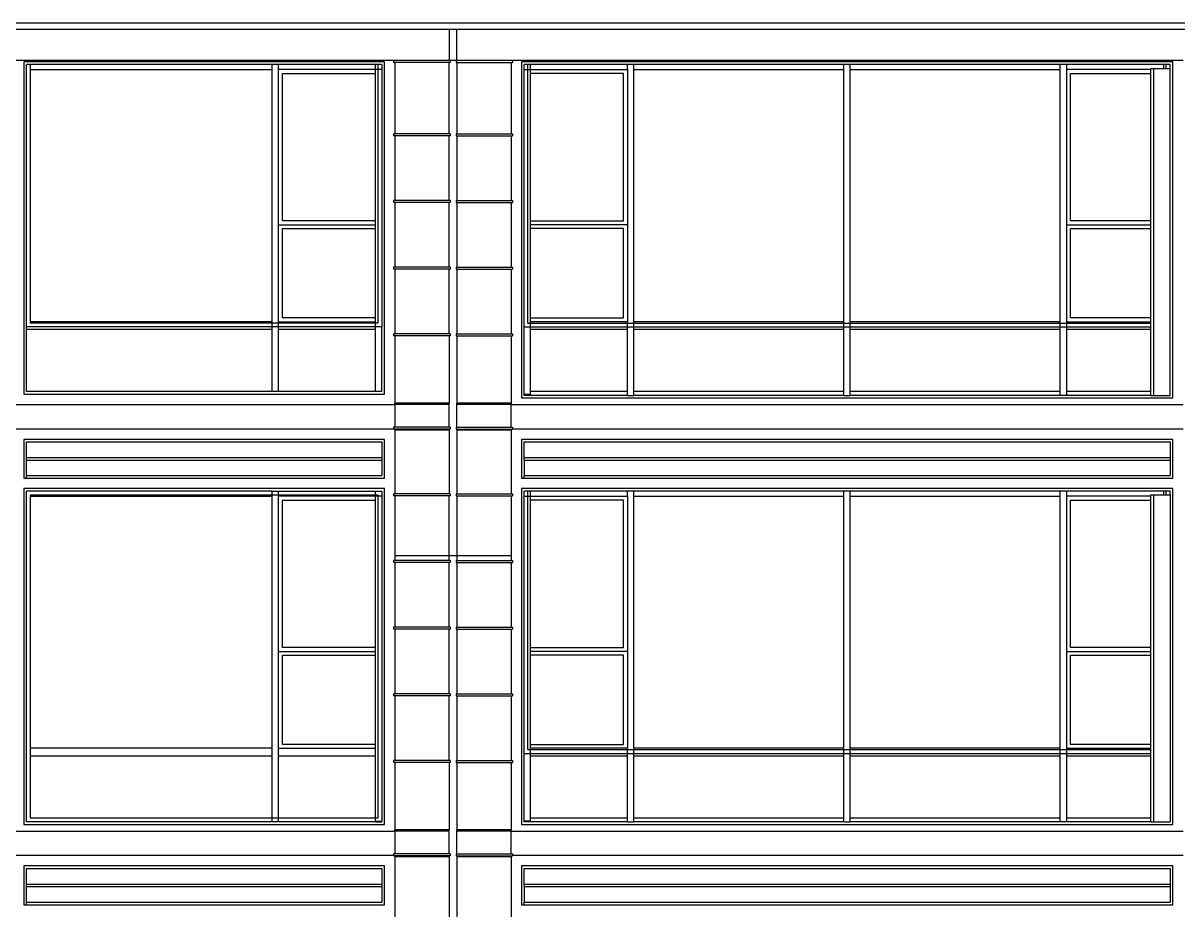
# Model space of a CAD drawing. Extents: x -311 to 61613, y 0 to 58400.
# Drawn here: x 44324 to 53260, y 39290 to 46150 of the extents above; entities that cross this region are included whole.
import ezdxf

# ---------------------------------------------------------------- set-up
doc = ezdxf.new("R2010")
doc.units = 0
doc.header["$LTSCALE"] = 1000
doc.header["$MEASUREMENT"] = 0
doc.layers.add('AD-AREA-OUTL', color=31, linetype='Continuous')

msp = doc.modelspace()

# ---------------------------------------------------------------- linework, layer by layer
at = {"layer": 'AD-AREA-OUTL', "color": 252}
for p, q in [((57449.9, 46150.1), (30749.9, 46150.1)), ((47619.7, 46100), (43829.8, 46100)), ((47679.7, 46100), (47619.7, 46100)), ((47619.7, 46100), (47619.7, 45860.1)), ((57449.9, 46100), (47679.7, 46100)), ((47679.7, 45860.1), (47679.7, 46100)), ((47189.7, 45860.1), (44262.4, 45860.1)), ((47119.9, 45850.2), (44329.7, 45850.2)), ((44329.7, 45850.2), (44329.7, 43280.3)), ((47119.9, 43280.3), (47119.9, 45850.2)), ((47619.7, 45860.1), (47189.7, 45860.1)), ((47189.7, 45860.1), (47189.7, 45845)), ((47199.9, 45845), (47189.7, 45845)), ((47619.7, 45845), (47199.9, 45845)), ((47199.9, 45845), (47199.9, 45292.5)), ((47627.5, 45860.1), (47619.7, 45860.1)), ((47627.5, 45845), (47619.7, 45845)), ((47619.7, 45292.5), (47619.7, 45845)), ((47674.4, 45860.1), (47627.5, 45860.1)), ((47627.5, 45860.1), (47627.5, 45845)), ((47674.4, 45860.1), (47679.7, 45860.1)), ((47674.4, 45860.1), (47674.4, 45845)), ((47674.4, 45845), (47679.7, 45845)), ((48109.8, 45860.1), (47679.7, 45860.1)), ((47679.7, 45845), (48099.9, 45845)), ((47679.7, 45845), (47679.7, 45292.5)), ((48099.9, 45845), (48109.8, 45845)), ((48099.9, 45845), (48099.9, 45292.5)), ((53299.8, 45860.1), (48109.8, 45860.1)), ((48109.8, 45860.1), (48109.8, 45845)), ((53219.8, 45850.2), (48180, 45850.2)), ((48180, 45850.2), (48180, 43250.3)), ((53219.8, 43250.3), (53219.8, 45850.2)), ((44349.8, 43800.2), (44349.8, 45830.1)), ((44379.8, 45830.1), (44349.8, 45830.1)), ((46249.9, 45830.1), (44379.8, 45830.1)), ((44379.8, 45790.3), (44379.8, 45830.1)), ((44379.8, 45790.3), (46249.9, 45790.3)), ((44379.8, 43840.1), (44379.8, 45790.3)), ((46300, 45830.1), (46249.9, 45830.1)), ((46249.9, 45790.3), (46249.9, 45830.1)), ((46249.9, 43840.1), (46249.9, 45790.3)), ((47050, 45830.1), (46300, 45830.1)), ((46300, 45790.3), (46300, 45830.1)), ((46300, 44590.1), (46300, 45790.3)), ((47050, 45790.3), (46300, 45790.3)), ((46330, 45760.3), (47050, 45760.3)), ((46330, 44620.1), (46330, 45760.3)), ((47069.8, 45830.1), (47050, 45830.1)), ((47050, 45790.3), (47050, 45830.1)), ((47050, 45760.3), (47050, 45790.3)), ((47069.8, 45790.3), (47050, 45790.3)), ((47050, 44620.1), (47050, 45760.3)), ((47099.8, 45830.1), (47069.8, 45830.1)), ((47069.8, 45830.1), (47069.8, 45790.3)), ((47099.8, 45790.3), (47069.8, 45790.3)), ((47069.8, 45790.3), (47069.8, 43830.2)), ((47099.8, 45830.1), (47099.8, 45790.3)), ((47099.8, 45790.3), (47099.8, 43800.2)), ((48199.7, 45790.3), (48199.7, 45830.1)), ((48229.7, 45830.1), (48199.7, 45830.1)), ((48199.7, 43800.2), (48199.7, 45790.3)), ((48199.7, 45790.3), (48229.7, 45790.3)), ((48249.8, 45830.1), (48229.7, 45830.1)), ((48229.7, 45790.3), (48229.7, 45830.1)), ((48229.7, 45790.3), (48249.8, 45790.3)), ((48229.7, 43830.2), (48229.7, 45790.3)), ((48249.8, 45790.3), (48249.8, 45830.1)), ((48999.8, 45830.1), (48249.8, 45830.1)), ((48249.8, 45760.3), (48249.8, 45790.3)), ((48249.8, 45790.3), (48999.8, 45790.3)), ((48249.8, 44620.1), (48249.8, 45760.3)), ((48969.8, 45760.3), (48249.8, 45760.3)), ((48969.8, 44620.1), (48969.8, 45760.3)), ((49049.9, 45830.1), (48999.8, 45830.1)), ((48999.8, 45790.3), (48999.8, 45830.1)), ((48999.8, 45790.3), (48999.8, 44590.1)), ((50674.8, 45830.1), (49049.9, 45830.1)), ((49049.9, 45790.3), (49049.9, 45830.1)), ((49049.9, 43840.1), (49049.9, 45790.3)), ((49049.9, 45790.3), (50674.8, 45790.3)), ((50724.9, 45830.1), (50674.8, 45830.1)), ((50674.8, 45790.3), (50674.8, 45830.1)), ((50674.8, 43840.1), (50674.8, 45790.3)), ((52349.8, 45830.1), (50724.9, 45830.1)), ((50724.9, 45790.3), (50724.9, 45830.1)), ((50724.9, 43840.1), (50724.9, 45790.3)), ((50724.9, 45790.3), (52349.8, 45790.3)), ((52349.8, 45790.3), (52349.8, 45830.1)), ((52399.9, 45830.1), (52349.8, 45830.1)), ((52349.8, 43840.1), (52349.8, 45790.3)), ((53149.9, 45830.1), (52399.9, 45830.1)), ((52399.9, 45790.3), (52399.9, 45830.1)), ((52399.9, 44590.1), (52399.9, 45790.3)), ((53049.7, 45790.3), (52399.9, 45790.3)), ((52429.9, 45760.3), (53049.7, 45760.3)), ((52429.9, 44620.1), (52429.9, 45760.3)), ((53049.7, 45790.3), (53049.7, 45800.1)), ((53049.7, 45800.1), (53069.8, 45800.1)), ((53049.7, 45760.3), (53049.7, 45790.3)), ((53049.7, 44620.1), (53049.7, 45760.3)), ((53069.8, 45800.1), (53149.9, 45800.1)), ((53069.8, 45800.1), (53069.8, 43270)), ((53170, 45830.1), (53149.9, 45830.1)), ((53149.9, 45800.1), (53149.9, 45830.1)), ((53149.9, 45800.1), (53170, 45800.1)), ((53200, 45830.1), (53170, 45830.1)), ((53170, 45800.1), (53170, 45830.1)), ((53170, 45800.1), (53200, 45800.1)), ((53200, 45800.1), (53200, 45830.1)), ((53200, 43270), (53200, 45800.1)), ((47199.9, 45292.5), (47189.7, 45292.5)), ((47189.7, 45292.5), (47189.7, 45277.7)), ((47199.9, 45277.7), (47189.7, 45277.7)), ((47619.7, 45292.5), (47199.9, 45292.5)), ((47619.7, 45277.7), (47199.9, 45277.7)), ((47199.9, 45277.7), (47199.9, 44776.7)), ((47627.5, 45292.5), (47619.7, 45292.5)), ((47627.5, 45277.7), (47619.7, 45277.7)), ((47619.7, 44776.7), (47619.7, 45277.7)), ((47627.5, 45292.5), (47627.5, 45277.7)), ((47674.4, 45292.5), (47679.7, 45292.5)), ((47674.4, 45292.5), (47674.4, 45277.7)), ((47674.4, 45277.7), (47679.7, 45277.7)), ((47679.7, 45292.5), (48099.9, 45292.5)), ((47679.7, 45277.7), (48099.9, 45277.7)), ((47679.7, 45277.7), (47679.7, 44776.7)), ((48099.9, 45292.5), (48109.8, 45292.5)), ((48099.9, 45277.7), (48109.8, 45277.7)), ((48099.9, 45277.7), (48099.9, 44776.7)), ((48109.8, 45292.5), (48109.8, 45277.7)), ((47199.9, 44776.7), (47189.7, 44776.7)), ((47189.7, 44776.7), (47189.7, 44761.9)), ((47619.7, 44776.7), (47199.9, 44776.7)), ((47627.5, 44776.7), (47619.7, 44776.7)), ((47627.5, 44776.7), (47627.5, 44761.9)), ((47674.4, 44776.7), (47679.7, 44776.7)), ((47674.4, 44776.7), (47674.4, 44761.9)), ((47679.7, 44776.7), (48099.9, 44776.7)), ((48099.9, 44776.7), (48109.8, 44776.7)), ((48109.8, 44776.7), (48109.8, 44761.9)), ((47199.9, 44761.9), (47189.7, 44761.9)), ((47619.7, 44761.9), (47199.9, 44761.9)), ((47199.9, 44761.9), (47199.9, 44261)), ((47627.5, 44761.9), (47619.7, 44761.9)), ((47619.7, 44261), (47619.7, 44761.9)), ((47674.4, 44761.9), (47679.7, 44761.9)), ((47679.7, 44761.9), (48099.9, 44761.9)), ((47679.7, 44761.9), (47679.7, 44261)), ((48099.9, 44761.9), (48109.8, 44761.9)), ((48099.9, 44761.9), (48099.9, 44261)), ((47050, 44620.1), (46330, 44620.1)), ((47050, 44590.1), (47050, 44620.1)), ((48249.8, 44590.1), (48249.8, 44620.1)), ((48249.8, 44620.1), (48969.8, 44620.1)), ((53049.7, 44620.1), (52429.9, 44620.1)), ((53049.7, 44590.1), (53049.7, 44620.1)), ((46300, 43840.1), (46300, 44590.1)), ((46300, 44590.1), (47050, 44590.1)), ((46330, 44560.1), (47050, 44560.1)), ((46330, 43870.1), (46330, 44560.1)), ((47050, 44560.1), (47050, 44590.1)), ((47050, 43870.1), (47050, 44560.1)), ((48249.8, 44560.1), (48249.8, 44590.1)), ((48999.8, 44590.1), (48249.8, 44590.1)), ((48249.8, 43870.1), (48249.8, 44560.1)), ((48969.8, 44560.1), (48249.8, 44560.1)), ((48969.8, 43870.1), (48969.8, 44560.1)), ((48999.8, 44590.1), (48999.8, 43840.1)), ((52399.9, 43840.1), (52399.9, 44590.1)), ((52399.9, 44590.1), (53049.7, 44590.1)), ((52429.9, 44560.1), (53049.7, 44560.1)), ((52429.9, 43870.1), (52429.9, 44560.1)), ((53049.7, 44560.1), (53049.7, 44590.1)), ((53049.7, 43870.1), (53049.7, 44560.1)), ((47199.9, 44261), (47189.7, 44261)), ((47189.7, 44261), (47189.7, 44245.8)), ((47199.9, 44245.8), (47189.7, 44245.8)), ((47619.7, 44261), (47199.9, 44261)), ((47619.7, 44245.8), (47199.9, 44245.8)), ((47199.9, 44245.8), (47199.9, 43745.2)), ((47627.5, 44261), (47619.7, 44261)), ((47627.5, 44245.8), (47619.7, 44245.8)), ((47619.7, 43745.2), (47619.7, 44245.8)), ((47627.5, 44261), (47627.5, 44245.8)), ((47674.4, 44261), (47679.7, 44261)), ((47674.4, 44261), (47674.4, 44245.8)), ((47674.4, 44245.8), (47679.7, 44245.8)), ((47679.7, 44261), (48099.9, 44261)), ((47679.7, 44245.8), (48099.9, 44245.8)), ((47679.7, 44245.8), (47679.7, 43745.2)), ((48099.9, 44261), (48109.8, 44261)), ((48099.9, 44245.8), (48109.8, 44245.8)), ((48099.9, 44245.8), (48099.9, 43745.2)), ((48109.8, 44261), (48109.8, 44245.8)), ((44349.8, 43780.1), (44349.8, 43800.2)), ((46249.9, 43800.2), (44349.8, 43800.2)), ((44379.8, 43830.2), (44379.8, 43840.1)), ((46249.9, 43840.1), (44379.8, 43840.1)), ((46249.9, 43830.2), (44379.8, 43830.2)), ((46249.9, 43830.2), (46249.9, 43840.1)), ((46249.9, 43800.2), (46249.9, 43830.2)), ((46300, 43830.2), (46249.9, 43830.2)), ((46249.9, 43780.1), (46249.9, 43800.2)), ((46300, 43800.2), (46249.9, 43800.2)), ((46300, 43830.2), (46300, 43840.1)), ((46300, 43840.1), (47050, 43840.1)), ((46300, 43800.2), (46300, 43830.2)), ((47050, 43830.2), (46300, 43830.2)), ((46300, 43780.1), (46300, 43800.2)), ((47050, 43800.2), (46300, 43800.2)), ((47050, 43870.1), (46330, 43870.1)), ((47050, 43840.1), (47050, 43870.1)), ((47050, 43830.2), (47050, 43840.1)), ((47050, 43800.2), (47050, 43830.2)), ((47069.8, 43830.2), (47050, 43830.2)), ((47050, 43780.1), (47050, 43800.2)), ((47099.8, 43800.2), (47050, 43800.2)), ((47099.8, 43300), (47099.8, 43800.2)), ((48199.7, 43276.4), (48199.7, 43800.2)), ((48199.7, 43800.2), (48249.8, 43800.2)), ((48229.7, 43830.2), (48249.8, 43830.2)), ((48249.8, 43840.1), (48249.8, 43870.1)), ((48249.8, 43870.1), (48969.8, 43870.1)), ((48249.8, 43830.2), (48249.8, 43840.1)), ((48999.8, 43840.1), (48249.8, 43840.1)), ((48249.8, 43800.2), (48249.8, 43830.2)), ((48249.8, 43830.2), (48999.8, 43830.2)), ((48249.8, 43780.1), (48249.8, 43800.2)), ((48249.8, 43800.2), (48999.8, 43800.2)), ((48999.8, 43830.2), (48999.8, 43840.1)), ((48999.8, 43800.2), (48999.8, 43830.2)), ((48999.8, 43830.2), (49049.9, 43830.2)), ((48999.8, 43780.1), (48999.8, 43800.2)), ((48999.8, 43800.2), (49049.9, 43800.2)), ((49049.9, 43830.2), (49049.9, 43840.1)), ((50674.8, 43840.1), (49049.9, 43840.1)), ((49049.9, 43800.2), (49049.9, 43830.2)), ((49049.9, 43830.2), (50674.8, 43830.2)), ((49049.9, 43780.1), (49049.9, 43800.2)), ((49049.9, 43800.2), (50674.8, 43800.2)), ((50674.8, 43830.2), (50674.8, 43840.1)), ((50674.8, 43800.2), (50674.8, 43830.2)), ((50674.8, 43830.2), (50724.9, 43830.2)), ((50674.8, 43780.1), (50674.8, 43800.2)), ((50674.8, 43800.2), (50724.9, 43800.2)), ((50724.9, 43830.2), (50724.9, 43840.1)), ((52349.8, 43840.1), (50724.9, 43840.1)), ((50724.9, 43830.2), (52349.8, 43830.2)), ((50724.9, 43800.2), (50724.9, 43830.2)), ((50724.9, 43800.2), (52349.8, 43800.2)), ((50724.9, 43780.1), (50724.9, 43800.2)), ((52349.8, 43830.2), (52349.8, 43840.1)), ((52349.8, 43830.2), (52399.9, 43830.2)), ((52349.8, 43800.2), (52349.8, 43830.2)), ((52349.8, 43800.2), (52399.9, 43800.2)), ((52349.8, 43780.1), (52349.8, 43800.2)), ((52399.9, 43830.2), (52399.9, 43840.1)), ((52399.9, 43840.1), (53049.7, 43840.1)), ((52399.9, 43830.2), (53049.7, 43830.2)), ((52399.9, 43800.2), (52399.9, 43830.2)), ((52399.9, 43800.2), (53049.7, 43800.2)), ((52399.9, 43780.1), (52399.9, 43800.2)), ((53049.7, 43870.1), (52429.9, 43870.1)), ((53049.7, 43840.1), (53049.7, 43870.1)), ((53049.7, 43830.2), (53049.7, 43840.1)), ((53049.7, 43800.2), (53049.7, 43830.2)), ((53049.7, 43780.1), (53049.7, 43800.2)), ((44349.8, 43300), (44349.8, 43780.1)), ((46249.9, 43780.1), (44349.8, 43780.1)), ((46249.9, 43300), (46249.9, 43780.1)), ((46300, 43300), (46300, 43780.1)), ((47050, 43780.1), (46300, 43780.1)), ((47050, 43300), (47050, 43780.1)), ((47199.9, 43745.2), (47189.7, 43745.2)), ((47189.7, 43745.2), (47189.7, 43730)), ((47199.9, 43730), (47189.7, 43730)), ((47619.7, 43745.2), (47199.9, 43745.2)), ((47619.7, 43730), (47199.9, 43730)), ((47199.9, 43730), (47199.9, 43210)), ((47627.5, 43745.2), (47619.7, 43745.2)), ((47627.5, 43730), (47619.7, 43730)), ((47619.7, 43730), (47619.7, 43210)), ((47627.5, 43745.2), (47627.5, 43730)), ((47674.4, 43745.2), (47679.7, 43745.2)), ((47674.4, 43745.2), (47674.4, 43730)), ((47674.4, 43730), (47679.7, 43730)), ((47679.7, 43745.2), (48099.9, 43745.2)), ((47679.7, 43730), (48099.9, 43730)), ((47679.7, 43730), (47679.7, 43210)), ((48099.9, 43745.2), (48109.8, 43745.2)), ((48099.9, 43730), (48109.8, 43730)), ((48099.9, 43730), (48099.9, 43210)), ((48109.8, 43745.2), (48109.8, 43730)), ((48249.8, 43300), (48249.8, 43780.1)), ((48999.8, 43780.1), (48249.8, 43780.1)), ((48999.8, 43300), (48999.8, 43780.1)), ((49049.9, 43300), (49049.9, 43780.1)), ((50674.8, 43780.1), (49049.9, 43780.1)), ((50674.8, 43300), (50674.8, 43780.1)), ((50724.9, 43300), (50724.9, 43780.1)), ((52349.8, 43780.1), (50724.9, 43780.1)), ((52349.8, 43300), (52349.8, 43780.1)), ((52399.9, 43300), (52399.9, 43780.1)), ((53049.7, 43780.1), (52399.9, 43780.1)), ((53049.7, 43300), (53049.7, 43780.1)), ((44329.7, 43280.3), (47119.9, 43280.3)), ((46249.9, 43300), (44349.8, 43300)), ((46300, 43300), (46249.9, 43300)), ((47050, 43300), (46300, 43300)), ((47099.8, 43300), (47050, 43300)), ((48199.7, 43270), (48199.7, 43276.4)), ((48249.8, 43276.4), (48199.7, 43276.4)), ((48249.8, 43270), (48199.7, 43270)), ((48249.8, 43276.4), (48249.8, 43300)), ((48999.8, 43300), (48249.8, 43300)), ((48249.8, 43270), (48249.8, 43276.4)), ((48999.8, 43270), (48249.8, 43270)), ((48999.8, 43270), (48999.8, 43300)), ((48999.8, 43270), (49049.9, 43270)), ((49049.9, 43270), (49049.9, 43300)), ((50674.8, 43300), (49049.9, 43300)), ((50674.8, 43270), (49049.9, 43270)), ((50674.8, 43270), (50674.8, 43300)), ((50674.8, 43270), (50724.9, 43270)), ((50724.9, 43270), (50724.9, 43300)), ((52349.8, 43300), (50724.9, 43300)), ((52349.8, 43270), (50724.9, 43270)), ((52349.8, 43270), (52349.8, 43300)), ((52399.9, 43270), (52349.8, 43270)), ((52399.9, 43270), (52399.9, 43300)), ((53049.7, 43300), (52399.9, 43300)), ((53049.7, 43270), (52399.9, 43270)), ((53049.7, 43270), (53049.7, 43300)), ((53049.7, 43270), (53069.8, 43270)), ((53069.8, 43270), (53200, 43270)), ((44250, 43200.2), (47199.9, 43200.2)), ((47199.9, 43210), (47209.8, 43210)), ((47199.9, 43200.2), (47199.9, 43210)), ((47209.8, 43200.2), (47199.9, 43200.2)), ((47199.9, 43200.2), (47199.9, 43024.1)), ((47619.7, 43210), (47209.8, 43210)), ((47209.8, 43200.2), (47209.8, 43210)), ((47619.7, 43200.2), (47209.8, 43200.2)), ((47619.7, 43200.2), (47619.7, 43210)), ((47619.7, 43024.1), (47619.7, 43200.2)), ((48090, 43210), (47679.7, 43210)), ((47679.7, 43200.2), (47679.7, 43210)), ((48090, 43200.2), (47679.7, 43200.2)), ((47679.7, 43024.1), (47679.7, 43200.2)), ((48099.9, 43210), (48090, 43210)), ((48090, 43200.2), (48090, 43210)), ((48099.9, 43200.2), (48090, 43200.2)), ((48099.9, 43210), (48099.9, 43200.2)), ((48099.9, 43200.2), (53299.8, 43200.2)), ((48099.9, 43024.1), (48099.9, 43200.2)), ((48180, 43250.3), (53219.8, 43250.3)), ((47189.7, 43010), (44262.4, 43010)), ((47189.7, 43024.1), (47189.7, 43010)), ((47199.9, 43024.1), (47189.7, 43024.1)), ((47189.7, 43010), (47189.7, 43009.3)), ((47199.9, 43009.3), (47189.7, 43009.3)), ((47619.7, 43024.1), (47199.9, 43024.1)), ((47209.8, 43009.3), (47199.9, 43009.3)), ((47199.9, 43000.1), (47199.9, 43009.3)), ((47209.8, 43000.1), (47199.9, 43000.1)), ((47199.9, 43000.1), (47199.9, 42508.4)), ((47619.7, 43009.3), (47209.8, 43009.3)), ((47209.8, 43009.3), (47209.8, 43000.1)), ((47619.7, 43000.1), (47209.8, 43000.1)), ((47627.5, 43024.1), (47619.7, 43024.1)), ((47627.5, 43009.3), (47619.7, 43009.3)), ((47619.7, 43009.3), (47619.7, 43000.1)), ((47619.7, 43000.1), (47619.7, 42508.4)), ((47627.5, 43024.1), (47627.5, 43009.3)), ((47674.4, 43024.1), (47679.7, 43024.1)), ((47674.4, 43024.1), (47674.4, 43009.3)), ((47674.4, 43009.3), (47679.7, 43009.3)), ((47679.7, 43024.1), (48099.9, 43024.1)), ((47679.7, 43009.3), (48090, 43009.3)), ((47679.7, 43009.3), (47679.7, 43000.1)), ((47679.7, 43000.1), (47679.7, 42508.4)), ((48090, 43000.1), (47679.7, 43000.1)), ((48090, 43009.3), (48090, 43000.1)), ((48090, 43009.3), (48099.9, 43009.3)), ((48099.9, 43000.1), (48090, 43000.1)), ((48099.9, 43024.1), (48109.8, 43024.1)), ((48099.9, 43009.3), (48109.8, 43009.3)), ((48099.9, 43000.1), (48099.9, 43009.3)), ((48099.9, 43000.1), (48099.9, 42508.4)), ((48109.8, 43024.1), (48109.8, 43010)), ((48109.8, 43010), (48109.8, 43009.3)), ((53299.8, 43010), (48109.8, 43010)), ((44329.7, 42929.9), (44329.7, 42630.1)), ((47119.9, 42929.9), (44329.7, 42929.9)), ((44349.8, 42790.2), (44349.8, 42910.2)), ((44349.8, 42910.2), (47099.8, 42910.2)), ((47099.8, 42910.2), (47099.8, 42790.2)), ((47119.9, 42630.1), (47119.9, 42929.9)), ((48180, 42929.9), (48180, 42630.1)), ((53219.8, 42929.9), (48180, 42929.9)), ((48199.7, 42790.2), (48199.7, 42910.2)), ((48199.7, 42910.2), (53200, 42910.2)), ((53200, 42910.2), (53200, 42790.2)), ((53219.8, 42630.1), (53219.8, 42929.9)), ((44349.8, 42770.1), (44349.8, 42790.2)), ((44349.8, 42790.2), (47099.8, 42790.2)), ((44349.8, 42650.2), (44349.8, 42770.1)), ((44349.8, 42770.1), (47099.8, 42770.1)), ((47099.8, 42790.2), (47099.8, 42770.1)), ((47099.8, 42770.1), (47099.8, 42650.2)), ((48199.7, 42770.1), (48199.7, 42790.2)), ((48199.7, 42790.2), (53200, 42790.2)), ((48199.7, 42770.1), (48199.7, 42650.2)), ((48199.7, 42770.1), (53200, 42770.1)), ((53200, 42790.2), (53200, 42770.1)), ((53200, 42770.1), (53200, 42650.2)), ((44329.7, 42630.1), (44349.8, 42630.1)), ((44349.8, 42650.2), (47099.8, 42650.2)), ((44349.8, 42630.1), (44349.8, 42650.2)), ((44349.8, 42630.1), (47119.9, 42630.1)), ((48180, 42630.1), (48199.7, 42630.1)), ((48199.7, 42650.2), (53200, 42650.2)), ((48199.7, 42630.1), (48199.7, 42650.2)), ((48199.7, 42630.1), (53219.8, 42630.1)), ((47119.9, 42550), (44329.7, 42550)), ((44329.7, 42550), (44329.7, 39950)), ((47119.9, 39950), (47119.9, 42550)), ((53219.8, 42550), (48180, 42550)), ((48180, 42550), (48180, 39950)), ((53219.8, 39950), (53219.8, 42550)), ((46249.9, 42530.2), (44349.8, 42530.2)), ((44349.8, 39970.1), (44349.8, 42530.2)), ((44379.8, 42490), (44379.8, 42500.3)), ((44379.8, 42500.3), (46249.9, 42500.3)), ((44379.8, 42490), (46249.9, 42490)), ((44379.8, 40540.2), (44379.8, 42490)), ((46249.9, 42500.3), (46249.9, 42530.2)), ((46249.9, 42530.2), (46300, 42530.2)), ((46249.9, 42490), (46249.9, 42500.3)), ((46249.9, 42500.3), (46300, 42500.3)), ((46249.9, 40540.2), (46249.9, 42490)), ((46300, 42530.2), (47050, 42530.2)), ((46300, 42500.3), (46300, 42530.2)), ((46300, 42500.3), (47050, 42500.3)), ((46300, 42490), (46300, 42500.3)), ((46300, 41290.2), (46300, 42490)), ((47050, 42490), (46300, 42490)), ((46330, 42460), (47050, 42460)), ((46330, 41320.2), (46330, 42460)), ((47050, 42500.3), (47050, 42530.2)), ((47050, 42530.2), (47099.8, 42530.2)), ((47050, 42490), (47050, 42500.3)), ((47050, 42500.3), (47069.8, 42500.3)), ((47050, 42460), (47050, 42490)), ((47069.8, 42490), (47050, 42490)), ((47050, 41320.2), (47050, 42460)), ((47069.8, 42500.3), (47069.8, 42490)), ((47099.8, 42490), (47069.8, 42490)), ((47069.8, 42490), (47069.8, 40000.1)), ((47099.8, 42530.2), (47099.8, 42490)), ((47099.8, 42490), (47099.8, 39976.5)), ((47199.9, 42508.4), (47189.7, 42508.4)), ((47189.7, 42508.4), (47189.7, 42493.6)), ((47199.9, 42493.6), (47189.7, 42493.6)), ((47619.7, 42508.4), (47199.9, 42508.4)), ((47619.7, 42493.6), (47199.9, 42493.6)), ((47199.9, 42493.6), (47199.9, 42030)), ((47627.5, 42508.4), (47619.7, 42508.4)), ((47627.5, 42493.6), (47619.7, 42493.6)), ((47619.7, 42030), (47619.7, 42493.6)), ((47627.5, 42508.4), (47627.5, 42493.6)), ((47674.4, 42508.4), (47679.7, 42508.4)), ((47674.4, 42508.4), (47674.4, 42493.6)), ((47674.4, 42493.6), (47679.7, 42493.6)), ((47679.7, 42508.4), (48099.9, 42508.4)), ((47679.7, 42493.6), (48099.9, 42493.6)), ((47679.7, 42493.6), (47679.7, 42030)), ((48099.9, 42508.4), (48109.8, 42508.4)), ((48099.9, 42493.6), (48109.8, 42493.6)), ((48099.9, 42493.6), (48099.9, 42030)), ((48109.8, 42508.4), (48109.8, 42493.6)), ((48199.7, 42490), (48199.7, 42530.2)), ((48229.7, 42530.2), (48199.7, 42530.2)), ((48199.7, 40500), (48199.7, 42490)), ((48199.7, 42490), (48229.7, 42490)), ((48249.8, 42530.2), (48229.7, 42530.2)), ((48229.7, 42490), (48229.7, 42530.2)), ((48229.7, 42490), (48249.8, 42490)), ((48229.7, 40530), (48229.7, 42490)), ((48249.8, 42490), (48249.8, 42530.2)), ((48999.8, 42530.2), (48249.8, 42530.2)), ((48249.8, 42460), (48249.8, 42490)), ((48249.8, 42490), (48999.8, 42490)), ((48249.8, 41320.2), (48249.8, 42460)), ((48969.8, 42460), (48249.8, 42460)), ((48969.8, 41320.2), (48969.8, 42460)), ((49049.9, 42530.2), (48999.8, 42530.2)), ((48999.8, 42490), (48999.8, 42530.2)), ((48999.8, 42490), (48999.8, 41290.2)), ((50674.8, 42530.2), (49049.9, 42530.2)), ((49049.9, 42490), (49049.9, 42530.2)), ((49049.9, 40540.2), (49049.9, 42490)), ((49049.9, 42490), (50674.8, 42490)), ((50724.9, 42530.2), (50674.8, 42530.2)), ((50674.8, 42490), (50674.8, 42530.2)), ((50674.8, 40540.2), (50674.8, 42490)), ((52349.8, 42530.2), (50724.9, 42530.2)), ((50724.9, 42490), (50724.9, 42530.2)), ((50724.9, 40540.2), (50724.9, 42490)), ((50724.9, 42490), (52349.8, 42490)), ((52349.8, 42490), (52349.8, 42530.2)), ((52399.9, 42530.2), (52349.8, 42530.2)), ((52349.8, 40540.2), (52349.8, 42490)), ((53149.9, 42530.2), (52399.9, 42530.2)), ((52399.9, 42490), (52399.9, 42530.2)), ((52399.9, 41290.2), (52399.9, 42490)), ((53049.7, 42490), (52399.9, 42490)), ((52429.9, 42460), (53049.7, 42460)), ((52429.9, 41320.2), (52429.9, 42460)), ((53049.7, 42490), (53049.7, 42500.3)), ((53049.7, 42500.3), (53069.8, 42500.3)), ((53049.7, 42460), (53049.7, 42490)), ((53049.7, 41320.2), (53049.7, 42460)), ((53069.8, 42500.3), (53149.9, 42500.3)), ((53069.8, 42500.3), (53069.8, 39970.1)), ((53170, 42530.2), (53149.9, 42530.2)), ((53149.9, 42500.3), (53149.9, 42530.2)), ((53149.9, 42500.3), (53170, 42500.3)), ((53200, 42530.2), (53170, 42530.2)), ((53170, 42500.3), (53170, 42530.2)), ((53170, 42500.3), (53200, 42500.3)), ((53200, 42500.3), (53200, 42530.2)), ((53200, 42500.3), (53200, 39970.1)), ((47199.9, 42030), (47199.9, 41992.6)), ((47619.7, 42030), (47199.9, 42030)), ((47679.7, 42030), (47619.7, 42030)), ((47619.7, 41992.6), (47619.7, 42030)), ((47679.7, 42030), (47679.7, 41992.6)), ((48099.9, 42030), (47679.7, 42030)), ((48099.9, 42030), (48099.9, 41992.6)), ((47199.9, 41992.6), (47189.7, 41992.6)), ((47189.7, 41992.6), (47189.7, 41977.4)), ((47199.9, 41977.4), (47189.7, 41977.4)), ((47619.7, 41992.6), (47199.9, 41992.6)), ((47619.7, 41977.4), (47199.9, 41977.4)), ((47199.9, 41977.4), (47199.9, 41476.8)), ((47627.5, 41992.6), (47619.7, 41992.6)), ((47627.5, 41977.4), (47619.7, 41977.4)), ((47619.7, 41476.8), (47619.7, 41977.4)), ((47627.5, 41992.6), (47627.5, 41977.4)), ((47674.4, 41992.6), (47679.7, 41992.6)), ((47674.4, 41992.6), (47674.4, 41977.4)), ((47674.4, 41977.4), (47679.7, 41977.4)), ((47679.7, 41992.6), (48099.9, 41992.6)), ((47679.7, 41977.4), (48099.9, 41977.4)), ((47679.7, 41977.4), (47679.7, 41476.8)), ((48099.9, 41992.6), (48109.8, 41992.6)), ((48099.9, 41977.4), (48109.8, 41977.4)), ((48099.9, 41977.4), (48099.9, 41476.8)), ((48109.8, 41992.6), (48109.8, 41977.4)), ((47199.9, 41476.8), (47189.7, 41476.8)), ((47189.7, 41476.8), (47189.7, 41461.7)), ((47619.7, 41476.8), (47199.9, 41476.8)), ((47627.5, 41476.8), (47619.7, 41476.8)), ((47627.5, 41476.8), (47627.5, 41461.7)), ((47674.4, 41476.8), (47679.7, 41476.8)), ((47674.4, 41476.8), (47674.4, 41461.7)), ((47679.7, 41476.8), (48099.9, 41476.8)), ((48099.9, 41476.8), (48109.8, 41476.8)), ((48109.8, 41476.8), (48109.8, 41461.7)), ((47199.9, 41461.7), (47189.7, 41461.7)), ((47619.7, 41461.7), (47199.9, 41461.7)), ((47199.9, 41461.7), (47199.9, 40961.1)), ((47627.5, 41461.7), (47619.7, 41461.7)), ((47619.7, 40961.1), (47619.7, 41461.7)), ((47674.4, 41461.7), (47679.7, 41461.7)), ((47679.7, 41461.7), (48099.9, 41461.7)), ((47679.7, 41461.7), (47679.7, 40961.1)), ((48099.9, 41461.7), (48109.8, 41461.7)), ((48099.9, 41461.7), (48099.9, 40961.1)), ((46300, 40540.2), (46300, 41290.2)), ((46300, 41290.2), (47050, 41290.2)), ((47050, 41320.2), (46330, 41320.2)), ((47050, 41290.2), (47050, 41320.2)), ((47050, 41260.2), (47050, 41290.2)), ((48249.8, 41290.2), (48249.8, 41320.2)), ((48249.8, 41320.2), (48969.8, 41320.2)), ((48249.8, 41260.2), (48249.8, 41290.2)), ((48999.8, 41290.2), (48249.8, 41290.2)), ((48999.8, 41290.2), (48999.8, 40540.2)), ((52399.9, 40540.2), (52399.9, 41290.2)), ((52399.9, 41290.2), (53049.7, 41290.2)), ((53049.7, 41320.2), (52429.9, 41320.2)), ((53049.7, 41290.2), (53049.7, 41320.2)), ((53049.7, 41260.2), (53049.7, 41290.2)), ((46330, 41260.2), (47050, 41260.2)), ((46330, 40570.2), (46330, 41260.2)), ((47050, 40570.2), (47050, 41260.2)), ((48249.8, 40570.2), (48249.8, 41260.2)), ((48969.8, 41260.2), (48249.8, 41260.2)), ((48969.8, 40570.2), (48969.8, 41260.2)), ((52429.9, 41260.2), (53049.7, 41260.2)), ((52429.9, 40570.2), (52429.9, 41260.2)), ((53049.7, 40570.2), (53049.7, 41260.2)), ((47199.9, 40961.1), (47189.7, 40961.1)), ((47189.7, 40961.1), (47189.7, 40945.9)), ((47199.9, 40945.9), (47189.7, 40945.9)), ((47619.7, 40961.1), (47199.9, 40961.1)), ((47619.7, 40945.9), (47199.9, 40945.9)), ((47199.9, 40945.9), (47199.9, 40445)), ((47627.5, 40961.1), (47619.7, 40961.1)), ((47627.5, 40945.9), (47619.7, 40945.9)), ((47619.7, 40445), (47619.7, 40945.9)), ((47627.5, 40961.1), (47627.5, 40945.9)), ((47674.4, 40961.1), (47679.7, 40961.1)), ((47674.4, 40961.1), (47674.4, 40945.9)), ((47674.4, 40945.9), (47679.7, 40945.9)), ((47679.7, 40961.1), (48099.9, 40961.1)), ((47679.7, 40945.9), (48099.9, 40945.9)), ((47679.7, 40945.9), (47679.7, 40445)), ((48099.9, 40961.1), (48109.8, 40961.1)), ((48099.9, 40945.9), (48109.8, 40945.9)), ((48099.9, 40945.9), (48099.9, 40445)), ((48109.8, 40961.1), (48109.8, 40945.9)), ((44379.8, 40480.2), (44379.8, 40540.2)), ((46249.9, 40540.2), (44379.8, 40540.2)), ((46249.9, 40480.2), (46249.9, 40540.2)), ((46300, 40480.2), (46300, 40540.2)), ((46300, 40540.2), (47050, 40540.2)), ((47050, 40570.2), (46330, 40570.2)), ((47050, 40540.2), (47050, 40570.2)), ((47050, 40480.2), (47050, 40540.2)), ((48199.7, 39976.5), (48199.7, 40500)), ((48199.7, 40500), (48249.8, 40500)), ((48229.7, 40530), (48249.8, 40530)), ((48249.8, 40540.2), (48249.8, 40570.2)), ((48249.8, 40570.2), (48969.8, 40570.2)), ((48249.8, 40530), (48249.8, 40540.2)), ((48999.8, 40540.2), (48249.8, 40540.2)), ((48249.8, 40500), (48249.8, 40530)), ((48249.8, 40530), (48999.8, 40530)), ((48249.8, 40480.2), (48249.8, 40500)), ((48249.8, 40500), (48999.8, 40500)), ((48999.8, 40530), (48999.8, 40540.2)), ((48999.8, 40500), (48999.8, 40530)), ((48999.8, 40530), (49049.9, 40530)), ((48999.8, 40480.2), (48999.8, 40500)), ((48999.8, 40500), (49049.9, 40500)), ((49049.9, 40530), (49049.9, 40540.2)), ((50674.8, 40540.2), (49049.9, 40540.2)), ((49049.9, 40500), (49049.9, 40530)), ((49049.9, 40530), (50674.8, 40530)), ((49049.9, 40480.2), (49049.9, 40500)), ((49049.9, 40500), (50674.8, 40500)), ((50674.8, 40530), (50674.8, 40540.2)), ((50674.8, 40500), (50674.8, 40530)), ((50674.8, 40530), (50724.9, 40530)), ((50674.8, 40480.2), (50674.8, 40500)), ((50674.8, 40500), (50724.9, 40500)), ((50724.9, 40530), (50724.9, 40540.2)), ((52349.8, 40540.2), (50724.9, 40540.2)), ((50724.9, 40530), (52349.8, 40530)), ((50724.9, 40500), (50724.9, 40530)), ((50724.9, 40500), (52349.8, 40500)), ((50724.9, 40480.2), (50724.9, 40500)), ((52349.8, 40530), (52349.8, 40540.2)), ((52349.8, 40530), (52399.9, 40530)), ((52349.8, 40500), (52349.8, 40530)), ((52349.8, 40500), (52399.9, 40500)), ((52349.8, 40480.2), (52349.8, 40500)), ((52399.9, 40530), (52399.9, 40540.2)), ((52399.9, 40540.2), (53049.7, 40540.2)), ((52399.9, 40530), (53049.7, 40530)), ((52399.9, 40500), (52399.9, 40530)), ((52399.9, 40500), (53049.7, 40500)), ((52399.9, 40480.2), (52399.9, 40500)), ((53049.7, 40570.2), (52429.9, 40570.2)), ((53049.7, 40540.2), (53049.7, 40570.2)), ((53049.7, 40530), (53049.7, 40540.2)), ((53049.7, 40500), (53049.7, 40530)), ((53049.7, 40480.2), (53049.7, 40500)), ((44379.8, 40000.1), (44379.8, 40480.2)), ((46249.9, 40480.2), (44379.8, 40480.2)), ((46249.9, 40000.1), (46249.9, 40480.2)), ((46300, 40000.1), (46300, 40480.2)), ((47050, 40480.2), (46300, 40480.2)), ((47050, 40000.1), (47050, 40480.2)), ((47199.9, 40445), (47189.7, 40445)), ((47189.7, 40445), (47189.7, 40430.2)), ((47199.9, 40430.2), (47189.7, 40430.2)), ((47619.7, 40445), (47199.9, 40445)), ((47619.7, 40430.2), (47199.9, 40430.2)), ((47199.9, 40430.2), (47199.9, 39910.2)), ((47627.5, 40445), (47619.7, 40445)), ((47627.5, 40430.2), (47619.7, 40430.2)), ((47619.7, 40430.2), (47619.7, 39910.2)), ((47627.5, 40445), (47627.5, 40430.2)), ((47674.4, 40445), (47679.7, 40445)), ((47674.4, 40445), (47674.4, 40430.2)), ((47674.4, 40430.2), (47679.7, 40430.2)), ((47679.7, 40445), (48099.9, 40445)), ((47679.7, 40430.2), (48099.9, 40430.2)), ((47679.7, 40430.2), (47679.7, 39910.2)), ((48099.9, 40445), (48109.8, 40445)), ((48099.9, 40430.2), (48109.8, 40430.2)), ((48099.9, 40430.2), (48099.9, 39910.2)), ((48109.8, 40445), (48109.8, 40430.2)), ((48249.8, 40000.1), (48249.8, 40480.2)), ((48999.8, 40480.2), (48249.8, 40480.2)), ((48999.8, 40000.1), (48999.8, 40480.2)), ((49049.9, 40000.1), (49049.9, 40480.2)), ((50674.8, 40480.2), (49049.9, 40480.2)), ((50674.8, 40000.1), (50674.8, 40480.2)), ((50724.9, 40000.1), (50724.9, 40480.2)), ((52349.8, 40480.2), (50724.9, 40480.2)), ((52349.8, 40000.1), (52349.8, 40480.2)), ((52399.9, 40000.1), (52399.9, 40480.2)), ((53049.7, 40480.2), (52399.9, 40480.2)), ((53049.7, 40000.1), (53049.7, 40480.2)), ((44329.7, 39950), (47119.9, 39950)), ((46249.9, 39970.1), (44349.8, 39970.1)), ((46249.9, 40000.1), (44379.8, 40000.1)), ((46300, 40000.1), (46249.9, 40000.1)), ((46249.9, 39970.1), (46249.9, 40000.1)), ((46300, 39970.1), (46249.9, 39970.1)), ((46300, 39970.1), (46300, 40000.1)), ((47050, 40000.1), (46300, 40000.1)), ((47050, 39970.1), (46300, 39970.1)), ((47050, 39976.5), (47050, 40000.1)), ((47069.8, 40000.1), (47050, 40000.1)), ((47050, 39976.5), (47099.8, 39976.5)), ((47050, 39970.1), (47050, 39976.5)), ((47050, 39970.1), (47099.8, 39970.1)), ((47099.8, 39970.1), (47099.8, 39976.5)), ((48180, 39950), (53219.8, 39950)), ((48199.7, 39970.1), (48199.7, 39976.5)), ((48249.8, 39976.5), (48199.7, 39976.5)), ((48249.8, 39970.1), (48199.7, 39970.1)), ((48249.8, 39976.5), (48249.8, 40000.1)), ((48999.8, 40000.1), (48249.8, 40000.1)), ((48249.8, 39970.1), (48249.8, 39976.5)), ((48999.8, 39970.1), (48249.8, 39970.1)), ((48999.8, 39970.1), (48999.8, 40000.1)), ((48999.8, 39970.1), (49049.9, 39970.1)), ((49049.9, 39970.1), (49049.9, 40000.1)), ((50674.8, 40000.1), (49049.9, 40000.1)), ((50674.8, 39970.1), (49049.9, 39970.1)), ((50674.8, 39970.1), (50674.8, 40000.1)), ((50674.8, 39970.1), (50724.9, 39970.1)), ((50724.9, 39970.1), (50724.9, 40000.1)), ((52349.8, 40000.1), (50724.9, 40000.1)), ((52349.8, 39970.1), (50724.9, 39970.1)), ((52349.8, 39970.1), (52349.8, 40000.1)), ((52399.9, 39970.1), (52349.8, 39970.1)), ((52399.9, 39970.1), (52399.9, 40000.1)), ((53049.7, 40000.1), (52399.9, 40000.1)), ((53049.7, 39970.1), (52399.9, 39970.1)), ((53049.7, 39970.1), (53049.7, 40000.1)), ((53049.7, 39970.1), (53069.8, 39970.1)), ((53069.8, 39970.1), (53200, 39970.1)), ((44250, 39899.9), (47199.9, 39899.9)), ((47199.9, 39910.2), (47209.8, 39910.2)), ((47199.9, 39899.9), (47199.9, 39910.2)), ((47209.8, 39899.9), (47199.9, 39899.9)), ((47199.9, 39899.9), (47199.9, 39724.2)), ((47619.7, 39910.2), (47209.8, 39910.2)), ((47209.8, 39899.9), (47209.8, 39910.2)), ((47619.7, 39899.9), (47209.8, 39899.9)), ((47619.7, 39899.9), (47619.7, 39910.2)), ((47619.7, 39724.2), (47619.7, 39899.9)), ((48090, 39910.2), (47679.7, 39910.2)), ((47679.7, 39899.9), (47679.7, 39910.2)), ((48090, 39899.9), (47679.7, 39899.9)), ((47679.7, 39724.2), (47679.7, 39899.9)), ((48099.9, 39910.2), (48090, 39910.2)), ((48090, 39899.9), (48090, 39910.2)), ((48099.9, 39899.9), (48090, 39899.9)), ((48099.9, 39910.2), (48099.9, 39899.9)), ((48099.9, 39899.9), (53299.8, 39899.9)), ((48099.9, 39724.2), (48099.9, 39899.9)), ((47189.7, 39710.1), (44262.4, 39710.1)), ((47189.7, 39724.2), (47189.7, 39710.1)), ((47199.9, 39724.2), (47189.7, 39724.2)), ((47189.7, 39710.1), (47189.7, 39709.4)), ((47199.9, 39709.4), (47189.7, 39709.4)), ((47619.7, 39724.2), (47199.9, 39724.2)), ((47209.8, 39709.4), (47199.9, 39709.4)), ((47199.9, 39700.3), (47199.9, 39709.4)), ((47209.8, 39700.3), (47199.9, 39700.3)), ((47199.9, 39700.3), (47199.9, 39208.5)), ((47619.7, 39709.4), (47209.8, 39709.4)), ((47209.8, 39709.4), (47209.8, 39700.3)), ((47619.7, 39700.3), (47209.8, 39700.3)), ((47627.5, 39724.2), (47619.7, 39724.2)), ((47627.5, 39709.4), (47619.7, 39709.4)), ((47619.7, 39709.4), (47619.7, 39700.3)), ((47619.7, 39700.3), (47619.7, 39208.5)), ((47627.5, 39724.2), (47627.5, 39709.4)), ((47674.4, 39724.2), (47679.7, 39724.2)), ((47674.4, 39724.2), (47674.4, 39709.4)), ((47674.4, 39709.4), (47679.7, 39709.4)), ((47679.7, 39724.2), (48099.9, 39724.2)), ((47679.7, 39709.4), (48090, 39709.4)), ((47679.7, 39709.4), (47679.7, 39700.3)), ((47679.7, 39700.3), (47679.7, 39208.5)), ((48090, 39700.3), (47679.7, 39700.3)), ((48090, 39709.4), (48090, 39700.3)), ((48090, 39709.4), (48099.9, 39709.4)), ((48099.9, 39700.3), (48090, 39700.3)), ((48099.9, 39724.2), (48109.8, 39724.2)), ((48099.9, 39709.4), (48109.8, 39709.4)), ((48099.9, 39700.3), (48099.9, 39709.4)), ((48099.9, 39700.3), (48099.9, 39208.5)), ((48109.8, 39724.2), (48109.8, 39710.1)), ((48109.8, 39710.1), (48109.8, 39709.4)), ((53299.8, 39710.1), (48109.8, 39710.1)), ((44329.7, 39630.1), (44329.7, 39330.2)), ((47119.9, 39630.1), (44329.7, 39630.1)), ((44349.8, 39490), (44349.8, 39609.9)), ((44349.8, 39609.9), (47099.8, 39609.9)), ((47099.8, 39609.9), (47099.8, 39490)), ((47119.9, 39330.2), (47119.9, 39630.1)), ((48180, 39630.1), (48180, 39330.2)), ((53219.8, 39630.1), (48180, 39630.1)), ((48199.7, 39490), (48199.7, 39609.9)), ((48199.7, 39609.9), (53200, 39609.9)), ((53200, 39609.9), (53200, 39490)), ((53219.8, 39330.2), (53219.8, 39630.1)), ((44349.8, 39470.2), (44349.8, 39490)), ((44349.8, 39490), (47099.8, 39490)), ((44349.8, 39349.9), (44349.8, 39470.2)), ((44349.8, 39470.2), (47099.8, 39470.2)), ((47099.8, 39490), (47099.8, 39470.2)), ((47099.8, 39470.2), (47099.8, 39349.9)), ((48199.7, 39470.2), (48199.7, 39490)), ((48199.7, 39490), (53200, 39490)), ((48199.7, 39470.2), (48199.7, 39349.9)), ((48199.7, 39470.2), (53200, 39470.2)), ((53200, 39490), (53200, 39470.2)), ((53200, 39470.2), (53200, 39349.9)), ((44329.7, 39330.2), (44349.8, 39330.2)), ((44349.8, 39349.9), (47099.8, 39349.9)), ((44349.8, 39330.2), (44349.8, 39349.9)), ((44349.8, 39330.2), (47119.9, 39330.2)), ((48180, 39330.2), (48199.7, 39330.2)), ((48199.7, 39349.9), (53200, 39349.9)), ((48199.7, 39330.2), (48199.7, 39349.9)), ((48199.7, 39330.2), (53219.8, 39330.2))]:
    msp.add_line(p, q, dxfattribs=at)

doc.saveas('drawing.dxf')
